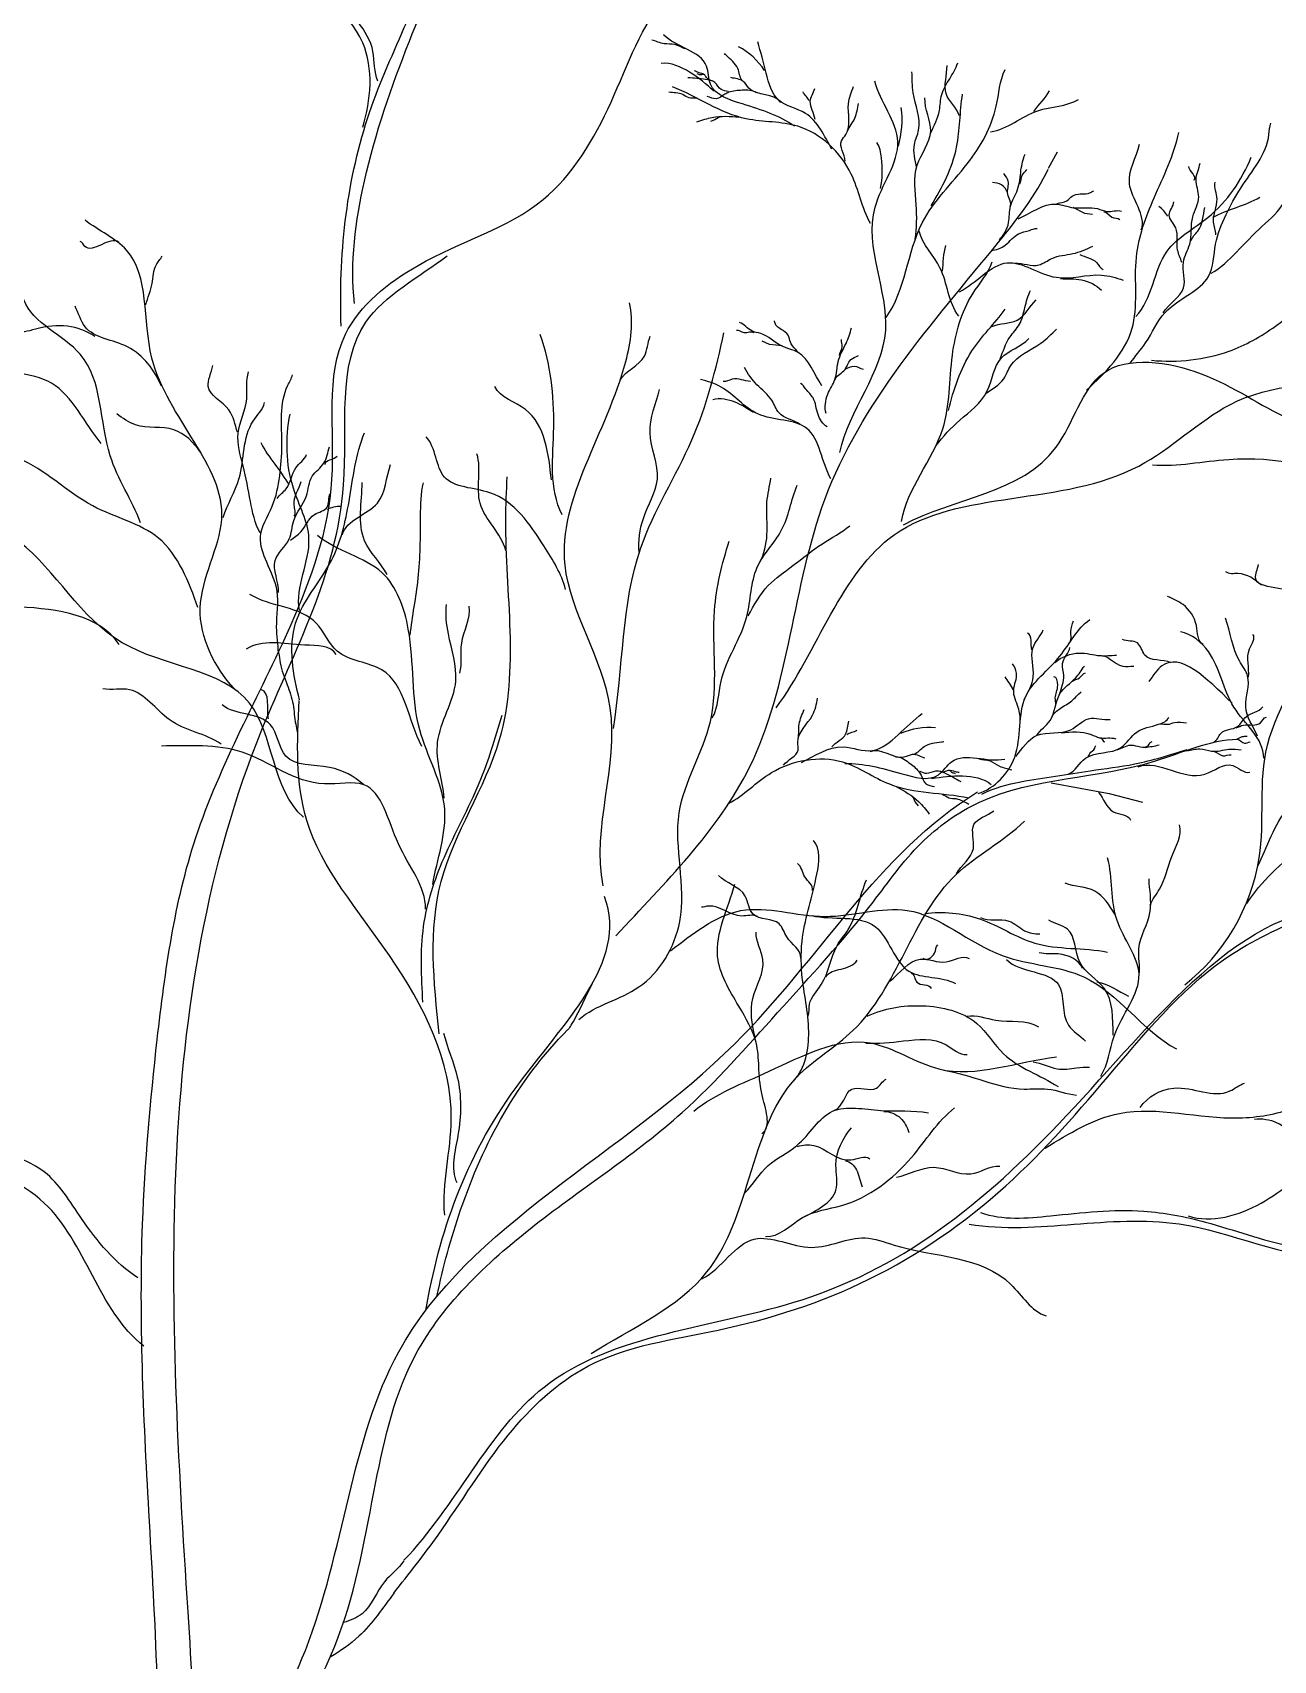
# Model space of a CAD drawing. Header units: millimetres. Extents: x 61831 to 121408, y 302 to 24841.
# Drawn here: x 85851 to 86799, y 18189 to 19433 of the extents above; entities that cross this region are included whole.
import ezdxf

# ---------------------------------------------------------------- set-up
doc = ezdxf.new("R2010")
doc.units = ezdxf.units.MM

# ---------------------------------------------------------------- blocks, each defined once
blk = doc.blocks.new('A$C402D241F')
at = {"color": 72}
for points in [[(2234.4, 5377), (2230.6, 5374.7), (2227.3, 5373.5)], [(2485.4, 5337.7), (2492.4, 5350.3)], [(2504.1, 5308), (2513.1, 5303.5), (2519.1, 5302.7)], [(2282.1, 5202), (2272.2, 5203), (2266.8, 5205.7)], [(2487.6, 4868.2), (2531.9, 4859.9), (2557.4, 4853.4)], [(2381.8, 4857.4), (2383.6, 4853.4), (2385.8, 4850.6)]]:
    blk.add_lwpolyline(points, dxfattribs=at)
for centre, radius, start, end in [((2224.1, 5383.6), 53, 32.8723, 62.475), ((2299.7, 5374.5), 73.9, 344.3202, 7.4862), ((2394, 4857.3), 53, 84.2853, 113.8881)]:
    blk.add_arc(centre, radius, start, end, dxfattribs=at)
for points, start_tangent, end_tangent in [([(1944.9, 5217), (1965.2, 5375.9), (2019.3, 5514.5), (2049.7, 5774.8), (2110.6, 5899.9)], (-0.030885, 0.999523), (0.542086, 0.840323)), ([(1961.5, 5369.1), (1961.5, 5433.6), (1914.8, 5500.2), (1912.6, 5575.7), (1877, 5693.5), (1868.1, 5755.7)], (0.293486, 0.955963), (-0.961545, -0.274648)), ([(1955.1, 5234.5), (1962.8, 5328), (1997.1, 5434.8), (2029.6, 5524.5), (2041, 5682.8), (2050.5, 5770.6)], (-0.106884, 0.994271), (0.322678, 0.946509)), ([(1973.1, 5404.4), (1969.3, 5426.9), (1958, 5449.5), (1936.8, 5473.3), (1916.6, 5502.2), (1915.4, 5544.8), (1915.4, 5582.4), (1894.1, 5632.6)], (-0.423025, 0.906118), (-0.307228, 0.951636)), ([(1456.2, 5404.6), (1517.9, 5423.4), (1597.8, 5425.5), (1702.3, 5485.8), (1754.3, 5514.7)], (0.929455, 0.368937), (0.864049, 0.503408)), ([(2291.7, 5369.8), (2251.7, 5386.9), (2227.2, 5402), (2224.2, 5415.7), (2191.4, 5439.7)], (-0.823516, 0.567293), (-0.694176, 0.719805)), ([(2207.9, 5429), (2199.9, 5432.3), (2191.8, 5432.9), (2182.4, 5435.7)], (-0.933041, 0.359769), (-0.973544, 0.228501)), ([(2251.4, 5404.9), (2248.1, 5413.9), (2239.1, 5424.1), (2237.8, 5425.4)], (-0.630926, 0.775843), (-0.712741, 0.701427)), ([(2320, 5352.4), (2299.8, 5379.7), (2279.6, 5389.6), (2269.7, 5410.5), (2263.3, 5434.4)], (-0.50983, 0.860275), (-0.293742, 0.955885)), ([(2230.1, 5396.6), (2211.3, 5411.2), (2189.4, 5417.8)], (-0.7632, 0.646162), (-0.993338, -0.115234)), ([(2228.6, 5404.5), (2224.6, 5406.5), (2222.8, 5409), (2218, 5410.9), (2215.1, 5412.3)], (-0.932314, 0.361651), (-0.854679, 0.519157)), ([(2361.5, 5223.6), (2389.1, 5296.1), (2423.4, 5341.1), (2445.6, 5385.2), (2452.4, 5413.1)], (0.574587, 0.818443), (0.447309, 0.89438)), ([(2395.7, 5364.7), (2402.1, 5381.8), (2403.9, 5394), (2410, 5406.1), (2416.2, 5418.2)], (0.377116, 0.926166), (0.340299, 0.940317)), ([(2417.5, 5377.9), (2407.3, 5394.8), (2408, 5416.2)], (-0.308267, 0.9513), (-0.032095, 0.999485)), ([(2349.4, 5295.6), (2334.8, 5333.3), (2294, 5369.8), (2254.6, 5375.5), (2198.2, 5400)], (-0.49119, 0.871053), (-0.928611, 0.371054)), ([(2240.6, 5396.3), (2235.4, 5397.9), (2230.6, 5403.2), (2223.5, 5405.6), (2210, 5406.9)], (-0.941788, 0.336206), (-0.996775, 0.080247)), ([(2221.7, 5409.4), (2219.4, 5409.1), (2217.1, 5409.8)], (-0.999025, 0.044143), (-0.98779, 0.155792)), ([(2280.6, 5388.1), (2256.6, 5399), (2252.3, 5404.1), (2242.8, 5407)], (-0.531589, 0.847003), (-0.969282, 0.245952)), ([(2330.2, 5343.1), (2327.3, 5358.8), (2330.7, 5363.6), (2332.6, 5387.1), (2336.6, 5400.2)], (-0.066919, 0.997758), (0.391371, 0.920233)), ([(2326, 5120.6), (2361.1, 5213.8), (2353, 5307.9), (2370.4, 5358.2), (2352.8, 5404.4)], (0.214936, 0.976628), (-0.245301, 0.969447)), ([(2384.7, 5338.3), (2383, 5355.9), (2386.3, 5366.9), (2382.1, 5395.4), (2381.2, 5411.5)], (-0.167134, 0.985934), (-0.021195, 0.999775)), ([(2216.6, 5391), (2210.9, 5391.5), (2206, 5394), (2195.5, 5395.9)], (-0.948663, 0.316288), (-0.984733, 0.174072)), ([(2262.3, 5395.3), (2251.5, 5397.3), (2241.3, 5395.8), (2238.2, 5394.3), (2231.5, 5390.9), (2224.8, 5392.6)], (-0.785807, 0.618472), (-0.933823, 0.357737)), ([(2302.5, 5389.2), (2298, 5396.2)], (-0.156047, 0.98775), (-0.286747, 0.958006)), ([(2307.1, 5375), (2303.5, 5388.9), (2306.9, 5398.6)], (-0.087043, 0.996205), (0.263141, 0.964757)), ([(2332, 5366.3), (2337.5, 5376), (2340.4, 5387.3)], (0.418023, 0.908436), (0.21125, 0.977432)), ([(2383.6, 5283.5), (2384.4, 5309.8), (2385.2, 5340), (2395.5, 5366.1), (2391.1, 5391.5)], (0.155291, 0.987869), (0.06287, 0.998022)), ([(2395.9, 5309), (2415.3, 5353.9), (2419.9, 5394.4)], (0.509933, 0.860214), (0.168948, 0.985625)), ([(2441.2, 5365.7), (2477.4, 5381.7), (2508.4, 5390.4)], (0.991104, 0.133092), (0.852169, 0.523267)), ([(2474.2, 5381.2), (2486.4, 5397)], (0.614107, 0.789223), (0.500014, 0.866017)), ([(2514.6, 5168.2), (2549.3, 5214.9), (2552.7, 5269.8), (2566.2, 5315.1), (2585.1, 5365.2)], (0.744556, 0.66756), (0.203895, 0.978993)), ([(2547.9, 5188.8), (2559.7, 5204.3), (2574.6, 5227.5), (2593.3, 5241.6), (2607.8, 5255), (2613.2, 5279.7), (2621.2, 5302.3), (2632.5, 5322.6), (2654, 5363.5), (2655.3, 5372.3)], (0.596515, 0.802602), (0.28602, 0.958224)), ([(2357.1, 5322.4), (2357.8, 5345.7), (2354.3, 5357.5)], (0.222503, 0.974932), (-0.577871, 0.816128)), ([(2556.4, 5290.7), (2547.4, 5325.9), (2555.1, 5356.1)], (0.342716, 0.939439), (0.22206, 0.975033)), ([(2609.9, 5257.7), (2629.1, 5273.6), (2648.8, 5293.4), (2665.6, 5312.1), (2674.5, 5337.7), (2684.6, 5355.7)], (0.889331, 0.457265), (0.214411, 0.976744)), ([(2155, 4751.2), (2256.9, 4879.6), (2314.6, 5084.6), (2447.4, 5281.3), (2485.2, 5337.1)], (0.677737, 0.735305), (0.418488, 0.908222)), ([(2447.8, 5283.2), (2455, 5296.2), (2456.5, 5308.7), (2461.9, 5321.4), (2464.5, 5336.3), (2467.6, 5348.6)], (0.747556, 0.664199), (0.3646, 0.931164)), ([(2552.2, 5224.5), (2576.2, 5274.4), (2607.3, 5300.2), (2640.5, 5346.2)], (0.698543, 0.715568), (0.386239, 0.922399)), ([(2573.2, 5227.2), (2588.7, 5246.3), (2588.7, 5266), (2593.4, 5279.7), (2595.8, 5300.7), (2600.3, 5315.8), (2598.3, 5328.9), (2601.4, 5341.7)], (0.478311, 0.878191), (0.203753, 0.979022)), ([(2596.9, 5328.7), (2592.7, 5339.1)], (0.592972, 0.805223), (-0.107825, 0.99417)), ([(2454.2, 5319.1), (2449.7, 5325), (2442.7, 5326.9)], (-0.395877, 0.918303), (-0.984534, 0.175191)), ([(2456.1, 5308.3), (2454.4, 5318), (2454.7, 5327.9), (2451.5, 5333.7)], (0.550266, 0.83499), (-0.512078, 0.858939)), ([(2463.5, 5325.8), (2465.5, 5332.5), (2469, 5336.9)], (0.563797, 0.825913), (0.40965, 0.912243)), ([(2613.4, 5286.9), (2611.6, 5296.6), (2614.3, 5314.2), (2612.8, 5327.1)], (-0.010761, 0.999942), (0.181171, 0.983452)), ([(2492, 5310.8), (2499.4, 5312.9), (2503.7, 5316.5), (2509.7, 5318.2), (2517.7, 5319.1), (2520.1, 5320.6)], (0.954396, 0.298544), (0.974691, 0.223558)), ([(2587.3, 5265.8), (2584.2, 5275.2), (2582.7, 5292.1), (2577.8, 5302.1), (2581.4, 5312.2)], (-0.248165, 0.968718), (0.107308, 0.994226)), ([(2611.2, 5300.3), (2647, 5315.6)], (0.876865, 0.480736), (0.863931, 0.50361)), ([(2462.3, 5299.2), (2491.4, 5310.4), (2504.7, 5307.6), (2523, 5306.9), (2530, 5304.8), (2541.3, 5305)], (0.93027, 0.366875), (0.962071, -0.272799)), ([(2527.7, 5304.5), (2534, 5300.4), (2540, 5298.6)], (0.995433, 0.095459), (0.738355, -0.674412)), ([(2576.8, 5301.1), (2569.8, 5308.4)], (-0.568397, 0.822755), (-0.852595, 0.522572)), ([(2594.9, 5282.5), (2599.7, 5289.7), (2605.1, 5307.8)], (0.049096, 0.998794), (0.272011, 0.962294)), ([(1863.1, 4940.1), (1837.3, 5001.5), (1853.7, 5069.4), (1800.4, 5192.7), (1780.9, 5275.2), (1749.3, 5298)], (-0.665933, 0.746011), (-0.79518, 0.606374)), ([(2416.9, 5224.8), (2402.6, 5261.7), (2386.7, 5289.7)], (-0.608496, 0.793557), (-0.23476, 0.972053)), ([(2441.6, 5275.1), (2452.5, 5279.1), (2462.7, 5287.7), (2471, 5290.3), (2476.8, 5291.6)], (0.999873, -0.01596), (0.987676, -0.156511)), ([(1791.6, 5066.9), (1768.5, 5117.9), (1745.6, 5195.6), (1702.5, 5237.3), (1692.5, 5274.8)], (-0.349014, 0.937118), (-0.656479, 0.754345)), ([(1775.2, 5281.1), (1749.1, 5278), (1745.5, 5281.8)], (-0.775897, 0.630859), (-0.950988, 0.309228)), ([(2404.4, 5259.1), (2407, 5278.8)], (0.121588, 0.992581), (0.256626, 0.966511)), ([(2459.9, 5265.2), (2478.2, 5263.9), (2488.1, 5268.9), (2504.1, 5272.5), (2519.4, 5278.2)], (0.999261, 0.038428), (0.900104, 0.435675)), ([(1795.8, 5233.4), (1800.6, 5249.7), (1803.5, 5263.8), (1808.2, 5270.6)], (0.210658, 0.97756), (0.479022, 0.877803)), ([(2373.2, 5067.9), (2404.7, 5138.7), (2412.1, 5194.8), (2427.6, 5241.7), (2442.4, 5266.3)], (0.170212, 0.985408), (0.313987, 0.949427)), ([(2417.5, 5243.3), (2453.9, 5265.5), (2491.3, 5254.4), (2526, 5256.1), (2542.5, 5252.3)], (0.89033, 0.455315), (0.94921, -0.314642)), ([(2509.5, 5271.9), (2522.2, 5265.7), (2527.2, 5260.5)], (0.877396, -0.479767), (0.940954, -0.338535)), ([(2564.3, 5191), (2623.5, 5198), (2659.1, 5217.2), (2735.5, 5255.4), (2768.6, 5244.3), (2837.5, 5266.5)], (0.995219, -0.097666), (0.993743, 0.111693)), ([(2494.7, 5253.4), (2510.7, 5252.4), (2526.1, 5244.5)], (0.999344, -0.036227), (0.698331, -0.715775)), ([(2448.5, 5192.1), (2456, 5208.7), (2463.3, 5218.5), (2467.5, 5231.4), (2471.7, 5244.3)], (0.386159, 0.922432), (0.422235, 0.906486)), ([(1761.7, 5127.5), (1723.7, 5173.4), (1668.5, 5188), (1633, 5210.1), (1591.6, 5232)], (-0.646001, 0.763337), (-0.719473, 0.69452)), ([(1807.8, 5171.1), (1781.7, 5201.3), (1749.3, 5216.6), (1741.6, 5232.3)], (-0.411213, 0.911539), (-0.475661, 0.879629)), ([(2145.3, 4789.4), (2150.6, 4925.4), (2116.1, 5034.5), (2162.5, 5190), (2165.3, 5235)], (-0.197201, 0.980363), (-0.222648, 0.974899)), ([(2409, 5152.6), (2427, 5198.2), (2452.3, 5230.1)], (0.245501, 0.969396), (0.575636, 0.817706)), ([(2442.3, 5216.7), (2461.5, 5221.6), (2476.1, 5237.1)], (0.889621, 0.456699), (0.727894, 0.68569)), ([(1756.7, 5209.1), (1711.3, 5214.8), (1696.3, 5214.5)], (-0.814078, 0.580755), (-0.729407, 0.68408)), ([(2260.5, 5211.9), (2253, 5212), (2247, 5213.8)], (-0.780241, 0.625479), (-0.987223, -0.159345)), ([(2312.3, 5171.6), (2294.1, 5197), (2281.4, 5202), (2265.8, 5211.4), (2258.7, 5213.5), (2249.4, 5219.8)], (-0.576965, 0.816769), (-0.954195, 0.299187)), ([(2293.8, 5197.7), (2288.8, 5203.5), (2287.2, 5208.8), (2283.1, 5213.5), (2276.8, 5218.7), (2275.7, 5221.2)], (-0.634598, 0.772842), (-0.692675, 0.72125)), ([(2315.6, 5150.3), (2316.8, 5165.1), (2322.3, 5176.4), (2324.8, 5190), (2330.8, 5203.9), (2334.9, 5215.9)], (-0.261169, 0.965293), (0.205465, 0.978665)), ([(2437.6, 5165.5), (2451.3, 5176.8), (2456.7, 5186.9), (2479.7, 5204.2), (2491.7, 5214.9)], (0.814035, 0.580816), (0.720374, 0.693586)), ([(2113.9, 5072.9), (2107.4, 5140), (2097.1, 5210.6)], (-0.460532, 0.887643), (-0.333644, 0.942699)), ([(2153, 4909.6), (2174, 5047.8), (2213, 5130.2), (2237.5, 5212.1)], (0.166237, 0.986086), (0.210614, 0.977569)), ([(2158.1, 5175.8), (2176.7, 5194.1), (2181.2, 5209.4)], (0.510073, 0.860131), (0.400242, 0.916409)), ([(2325.9, 5194.6), (2327.9, 5201.3), (2327.3, 5206.8)], (-0.018834, 0.999823), (0.157414, 0.987533)), ([(2399.8, 5125.9), (2417.7, 5145.2), (2438.5, 5167.1), (2449.5, 5192.8), (2470.6, 5207.7)], (0.586898, 0.809661), (0.65956, 0.751652)), ([(2277.4, 4925.3), (2367.5, 5057.6), (2554.5, 5110.2), (2624, 5157), (2847.2, 5177.3), (2927.1, 5194.4), (3000.3, 5172.6)], (0.589928, 0.807456), (0.980341, -0.197309)), ([(2322.5, 5175.8), (2329.2, 5183), (2334.4, 5191.5), (2340.2, 5194.6)], (-0.002541, 0.999997), (0.899115, 0.437712)), ([(2374.7, 5065.3), (2491.3, 5124.5), (2527.5, 5181.2), (2602.1, 5180.7), (2669.1, 5146.2), (2763, 5113.3), (2839.5, 5078.4)], (0.880018, 0.47494), (0.974415, -0.224758)), ([(1865.8, 5136), (1859.1, 5153.1), (1843.4, 5170.9), (1846.8, 5187)], (-0.310839, 0.950463), (0.150822, 0.988561)), ([(1883, 5059.2), (1875.7, 5083.1), (1870, 5110.4), (1866.2, 5135.2), (1872.8, 5161.5), (1874.3, 5182.1)], (-0.493177, 0.869929), (0.356064, 0.934462)), ([(1897.1, 4967.5), (1895.7, 4987), (1896, 5014.6), (1888.1, 5036.6), (1883.3, 5055.8), (1892.3, 5079.4), (1898, 5102.7), (1899.7, 5125.9), (1904.2, 5171.9), (1907.9, 5179.9)], (-0.058976, 0.998259), (0.28602, 0.958224)), ([(2319.2, 5100.4), (2300.9, 5138.9), (2263.5, 5150), (2235.4, 5170.5), (2219.6, 5176.4)], (-0.495082, 0.868846), (-0.966374, 0.25714)), ([(2257.8, 5174.7), (2243.9, 5176.5), (2236.8, 5174.9)], (-0.996821, 0.079667), (-0.972565, 0.23263)), ([(2295.7, 5141.9), (2279.6, 5150.9), (2274.1, 5160.4), (2262.7, 5172.3), (2253.1, 5185.4)], (-0.814703, 0.579878), (-0.514022, 0.857777)), ([(2330, 5183.9), (2337, 5186.4), (2343.8, 5184.1)], (0.834467, 0.551058), (0.91948, -0.393137)), ([(2105.6, 5099.7), (2085.8, 5153.3), (2062.4, 5171)], (-0.102876, 0.994694), (-0.442073, 0.896979)), ([(2172.6, 5044.3), (2175.9, 5070.2), (2186.6, 5100.1), (2181.1, 5135.8), (2188.3, 5168.6)], (-0.06633, 0.997798), (0.252264, 0.967659)), ([(2316.4, 5140.1), (2309.4, 5149.5), (2305.6, 5162.2), (2300.1, 5169), (2296, 5173.2)], (-0.845027, 0.534724), (-0.911868, 0.410483)), ([(1854.7, 5070.9), (1867, 5100.8), (1877.8, 5144.6), (1886.5, 5158.8)], (0.320489, 0.947252), (0.199678, 0.979862)), ([(2260.1, 5151.1), (2246.1, 5159), (2228.9, 5160.9)], (-0.855694, 0.517483), (-0.97642, -0.215879)), ([(1837.4, 5120.9), (1817.1, 5137.9), (1787.9, 5141.6), (1773.5, 5150.1)], (-0.569267, 0.822152), (-0.815837, 0.578281)), ([(1913.1, 4999.8), (1920.4, 5054.7), (1908.5, 5093.3), (1905.9, 5149.9)], (-0.192019, 0.981391), (0.18256, 0.983195)), ([(1916.2, 4841.8), (1875, 4928.9), (1777.6, 4975.2), (1699, 5052.3), (1621.7, 5088.9), (1509, 5122.5), (1462.2, 5113.5)], (-0.752982, 0.658041), (-0.999951, -0.009915)), ([(1905.3, 5095.5), (1883.8, 5128)], (-0.469886, 0.882727), (-0.44653, 0.894769)), ([(1913.2, 4931.5), (1910.2, 4990.2), (1937.5, 5037.9), (1951, 5083.2), (1962.7, 5135.6)], (-0.256818, 0.96646), (0.366093, 0.930578)), ([(2116.5, 5015.9), (2099.8, 5049.2), (2058.6, 5089.7), (2023.9, 5101.8), (2009.9, 5132.6)], (-0.245005, 0.969522), (-0.681314, 0.731991)), ([(1835.5, 5002), (1805.4, 5055.1), (1755.1, 5079.7), (1698.7, 5115.7), (1617.1, 5124.7)], (-0.326471, 0.945207), (-0.987038, 0.160486)), ([(1897, 5013.6), (1894.5, 5038), (1905.3, 5054.5), (1908.8, 5068.6), (1918.4, 5087.4), (1922.9, 5102.5), (1931.8, 5112.3), (1936.2, 5124.8)], (0.081321, 0.996688), (0.366227, 0.930526)), ([(1896.1, 5085.5), (1902.9, 5092.7), (1910.4, 5108.9), (1918.6, 5118.9)], (0.557111, 0.830438), (0.387543, 0.921852)), ([(1932.8, 5111.4), (1942, 5117.8)], (-0.054576, 0.99851), (0.635129, 0.772406)), ([(2070.7, 5045.7), (2051.2, 5081.7), (2048.7, 5119.6)], (-0.238527, 0.971136), (-0.301968, 0.953318)), ([(2564.9, 5111.1), (2623.3, 5115.3), (2719.7, 5086.5), (2747.5, 5050.4), (2795.9, 5031.4)], (0.996921, -0.07841), (0.964876, -0.262705)), ([(1945.9, 5057.5), (1972.7, 5081.9), (1982.8, 5111.4)], (0.228303, 0.97359), (0.348729, 0.937224)), ([(2265, 5036.6), (2270.4, 5057.6), (2270.4, 5082.6), (2273.3, 5101)], (0.452364, 0.891833), (0.124102, 0.99227)), ([(1906.3, 5053.6), (1914.1, 5059.8), (1924.6, 5073.1), (1934.2, 5078.7), (1936.7, 5089.2)], (0.738556, 0.674192), (0.455226, 0.890376)), ([(1909.1, 5071.8), (1909.1, 5080.4), (1914.5, 5098.4)], (0.506418, 0.862288), (0.299968, 0.953949)), ([(1980.1, 5027.4), (1962.9, 5053.1), (1961.1, 5097.6)], (-0.475418, 0.87976), (0.009406, 0.999956)), ([(1997.7, 4980.9), (2003.9, 5024.4), (2005.7, 5071.9), (2007.8, 5097.4)], (0.109853, 0.993948), (0.21742, 0.976078)), ([(2228.6, 4917.7), (2235.3, 4945.8), (2255, 4995.1), (2262.9, 5032.8), (2281.3, 5060.8), (2293.4, 5095.6)], (0.490103, 0.871664), (0.371884, 0.928279)), ([(1934.5, 5077.3), (1944.4, 5079.6)], (0.926385, 0.376578), (0.999542, -0.030272)), ([(2256.1, 4995.8), (2271.4, 5018.8), (2290.2, 5034.1), (2312.7, 5050.8), (2333.6, 5064.6)], (0.472808, 0.881166), (0.757326, 0.653038)), ([(2015, 4790.4), (2024.1, 4848.1), (2005, 4908.7), (1996.3, 4985.5), (1976.3, 5028.6), (1927, 5057)], (0.16822, 0.98575), (-0.765265, 0.643716)), ([(2126.6, 4687.3), (2172.5, 4712.1), (2203.7, 4762), (2203.3, 4845.1), (2227.1, 4915), (2230.3, 4999.9), (2241.6, 5052.8)], (0.763613, 0.645675), (0.31303, 0.949743)), ([(1775.4, 4973.9), (1699.4, 5002.4), (1636.1, 5002.1), (1553.9, 5009.4), (1457.5, 5020.9)], (-0.554937, 0.831893), (-0.812545, -0.582898)), ([(2589.7, 4713.8), (2646.6, 4810.7), (2652.9, 4896.9), (2682, 4987), (2675.2, 5036.3)], (0.788078, 0.615576), (0.054456, 0.998516)), ([(2648.2, 5019.2), (2630.3, 5028), (2621.1, 5029.4)], (-0.764716, 0.644368), (-0.720427, 0.693531)), ([(2677.3, 5009.2), (2643.7, 5024.7), (2646, 5034.9)], (-0.514158, 0.857696), (0.184005, 0.982925)), ([(2006.7, 4895.9), (1976.1, 4954.4), (1941.9, 4968.8), (1926.2, 4989.9), (1875.1, 5012.1)], (-0.475675, 0.879621), (-0.849561, 0.52749)), ([(2023.8, 4856.4), (2018.7, 4899.1), (2032.6, 4945.8), (2026.9, 4981.9), (2025.4, 5004.3)], (-0.091742, 0.995783), (0.097726, 0.995213)), ([(2035.7, 4951.8), (2037.1, 4974.7), (2042.9, 5003.2)], (0.264476, 0.964392), (-0.165717, 0.986173)), ([(2603.7, 4973.7), (2598.5, 4988.2), (2588.3, 5004.3), (2576.4, 5010.6)], (-0.860919, 0.508742), (-0.909945, 0.414728)), ([(2431.8, 4859.9), (2459.7, 4887.8), (2468, 4933.8), (2494.2, 4964.9), (2517.2, 4992.8)], (0.952833, 0.303495), (0.830767, 0.556621)), ([(2502.3, 4976.7), (2502.6, 4983.5), (2504.5, 4991.9)], (0.478097, 0.878307), (0.222339, 0.97497)), ([(2645.2, 4903.8), (2636.2, 4926.3), (2637.7, 4949.8), (2631.5, 4961.2), (2620.8, 4993.9)], (-0.407386, 0.913256), (-0.351008, 0.936373)), ([(1941.1, 4966.2), (1917.2, 4973.4), (1872.3, 4970.3)], (-0.486315, 0.873784), (-0.85609, -0.516826)), ([(2467, 4931.9), (2473.9, 4949.2), (2473.5, 4970.9), (2481.5, 4984.9)], (0.464528, 0.885558), (0.400186, 0.916434)), ([(2472.7, 4969.7), (2469.5, 4982.5)], (-0.247521, 0.968883), (-0.9088, 0.417233)), ([(2579.1, 4959.8), (2559, 4965.8), (2553.5, 4975), (2542, 4977.7)], (-0.895027, 0.446012), (-0.88368, 0.468091)), ([(2650, 4887), (2627.2, 4926), (2607.7, 4968.4), (2586.3, 4983.4)], (0.002225, 0.999998), (-0.983911, 0.178657)), ([(2638.3, 4948.9), (2639.2, 4970.6), (2641.7, 4981.5)], (0.146901, 0.989151), (-0.618306, 0.785938)), ([(1897.2, 4967.6), (1898.5, 4959.7), (1903.7, 4943.1), (1908.2, 4928.2), (1910.3, 4912.8), (1911.3, 4906.8)], (0.269698, -0.962945), (-0.018784, -0.999824)), ([(2490.4, 4960), (2509.2, 4967.3), (2524.9, 4965.3), (2537.4, 4965.7)], (0.758332, 0.651869), (0.997743, 0.067145)), ([(2494.2, 4936.3), (2497.2, 4950.1), (2496.2, 4959.2), (2501.9, 4971.6)], (0.279494, 0.960148), (0.16922, 0.985578)), ([(2523.7, 4965.3), (2542.3, 4957.2), (2550.6, 4957.2)], (0.971882, 0.235468), (0.995393, -0.095882)), ([(2463.9, 4914.8), (2462.4, 4925.6), (2458.9, 4939), (2461.1, 4952), (2458, 4959.1)], (0.046008, 0.998941), (-0.526791, 0.849995)), ([(2476.6, 4904.3), (2486.7, 4915.7), (2494.3, 4936.3), (2506.2, 4948.2), (2512.9, 4957.3)], (0.516962, 0.856008), (0.573988, 0.818864)), ([(2503.9, 4945.8), (2509.2, 4948.4), (2513.9, 4952.1)], (0.731374, 0.681977), (1, 0)), ([(2645.3, 4804.2), (2668.5, 4848.9), (2692.1, 4870.7), (2711.3, 4905.3), (2719.2, 4931.7), (2747.7, 4953.9)], (0.458591, 0.888647), (0.846208, 0.532852)), ([(1853.4, 4897.7), (1813.6, 4916.4), (1783.3, 4939.2), (1762.9, 4939.8)], (-0.829021, 0.559218), (-0.98945, 0.144874)), ([(1889.4, 4917.1), (1883.7, 4939.4)], (-0.182738, 0.983162), (-0.970292, 0.241935)), ([(2458.6, 4939), (2455.6, 4944.2), (2452.5, 4949.2)], (-0.270293, 0.962778), (-0.522554, 0.852606)), ([(2491.1, 4927.9), (2490.7, 4933), (2492.6, 4942.8), (2489.6, 4949)], (-0.015959, 0.999873), (-0.985925, -0.167186)), ([(1962.3, 4866.6), (1936, 4879.9), (1902.8, 4888.4), (1890.8, 4912.6), (1854, 4927.7)], (-0.756334, 0.654186), (-0.770824, 0.637048)), ([(2283, 4881.6), (2294.1, 4893.1), (2293.9, 4899), (2305.1, 4919.7), (2309.1, 4932.8)], (0.602883, 0.79783), (0.177082, 0.984196)), ([(2488.2, 4918.7), (2494.4, 4924.9), (2503.3, 4930.8), (2510.6, 4937.7)], (0.507899, 0.861416), (0.794563, 0.607181)), ([(2294.3, 4902), (2295, 4913), (2298.8, 4924.1)], (0.148324, 0.988939), (0.359085, 0.933305)), ([(2296.7, 4883.7), (2328.5, 4895.5), (2350.9, 4892.7), (2370.6, 4904.8), (2389.1, 4921.2)], (0.897967, 0.440062), (0.769642, 0.638476)), ([(2319.9, 4895.6), (2330.5, 4905.2), (2333, 4915.2)], (0.618863, 0.785499), (0.308736, 0.951148)), ([(2460.5, 4888.1), (2476.8, 4904.4), (2502.5, 4908.7), (2516.1, 4917.1), (2532.7, 4916.5)], (0.613772, 0.789483), (0.9956, 0.093708)), ([(2500.6, 4874.6), (2513.8, 4886.9), (2541, 4895.1), (2552.9, 4906.9), (2569.7, 4912.8), (2577.4, 4918.2)], (0.923007, 0.384783), (0.374672, 0.927157)), ([(2570.9, 4913.1), (2576.6, 4912.8), (2581.7, 4914.3), (2590.9, 4914)], (0.983814, 0.179192), (1, 0)), ([(2612, 4899.6), (2617.2, 4905.9), (2630, 4911.1), (2636.5, 4918.6), (2649.2, 4926.1)], (0.965547, 0.260229), (0.599446, 0.800415)), ([(2628.8, 4910.1), (2634.5, 4912.2), (2647.5, 4914), (2652, 4918.2)], (0.946493, 0.322725), (0.994737, 0.102458)), ([(2331.5, 4904.9), (2339.1, 4908.3)], (0.671943, 0.740603), (0.764954, 0.644084)), ([(2495.2, 4906.2), (2518.2, 4905), (2524.5, 4902.6), (2536.9, 4901.7)], (0.993158, 0.116777), (0.938459, -0.345392)), ([(2524.9, 4902.4), (2528.6, 4899.3)], (0.996588, 0.082533), (0.992804, 0.119749)), ([(2009.4, 4771.5), (1988.7, 4821.6), (1962.3, 4866.6), (1932.2, 4867.3), (1869.4, 4891.5), (1807.6, 4896.2)], (0.017393, 0.999849), (-0.999966, -0.008297)), ([(2241, 4852.3), (2273.9, 4875.9), (2328, 4884.1), (2364, 4867.2), (2424.7, 4856.7)], (0.888284, 0.459294), (0.980067, -0.198666)), ([(2329.9, 4882.8), (2372.8, 4875.2), (2401.5, 4874.3), (2411.5, 4884.2), (2452.1, 4886.3)], (0.999734, 0.023072), (0.975154, 0.221527)), ([(2349.2, 4892.1), (2375.3, 4888), (2381.6, 4889.9), (2391.1, 4887.1)], (0.908891, 0.417035), (0.94551, -0.325594)), ([(2382.8, 4890.1), (2390.5, 4895.8), (2403.7, 4899.4), (2405.5, 4899.7)], (0.952969, 0.303067), (0.980608, 0.19598)), ([(2434.6, 4859.5), (2464.5, 4868.9), (2490.9, 4873.1), (2517.3, 4877.3), (2551.4, 4882.5), (2591.4, 4893.6)], (0.890099, 0.455766), (0.951943, 0.306277)), ([(2515.6, 4888), (2517.1, 4890.6), (2520.8, 4894.5), (2521.8, 4896.5)], (0.866787, 0.498678), (0.880658, 0.473752)), ([(2537.9, 4893.3), (2548.3, 4896.9), (2561.9, 4896.9), (2564.7, 4899.6)], (0.966346, 0.257248), (0.996404, 0.084734)), ([(2559.3, 4895.2), (2564.7, 4895.9), (2570.2, 4897.2)], (0.970082, 0.242776), (0.959735, 0.280907)), ([(2591.3, 4892.6), (2601.2, 4894.1), (2610.2, 4892.3), (2623.4, 4893.7), (2632.8, 4893.4)], (0.998319, 0.057957), (0.997205, -0.074717)), ([(2611.5, 4892.2), (2618.7, 4888.8), (2625.1, 4889.5)], (0.997907, -0.06466), (0.98521, -0.171349)), ([(2629.7, 4901.4), (2635.3, 4898.4), (2639.6, 4899.3)], (0.999944, 0.010617), (0.999938, 0.011147)), ([(2368.5, 4888), (2378.6, 4883.7), (2386.3, 4876.9), (2388.1, 4874), (2391.8, 4867.4), (2398.4, 4865.2)], (0.996248, 0.086547), (0.977126, -0.212662)), ([(2387.2, 4876.9), (2392.4, 4875.4), (2399.3, 4877.3), (2406.6, 4875.4), (2418.6, 4869.1)], (0.971987, -0.235036), (0.877675, -0.479257)), ([(2401.7, 4877.3), (2406.1, 4876.7), (2409, 4877.8), (2414.1, 4876.8), (2417.2, 4876.3)], (0.978009, -0.208561), (0.999413, -0.03427)), ([(2410.1, 4877.6), (2411.9, 4876), (2414.3, 4875.3)], (0.859767, -0.510687), (0.911569, -0.411147)), ([(2432.4, 4886.4), (2440.9, 4884.8), (2448.1, 4880.8), (2457.4, 4878)], (0.977587, -0.210534), (0.939509, -0.342525)), ([(2554.1, 4880.4), (2604.9, 4874.7), (2626.3, 4881.3), (2639.4, 4876.3)], (0.936655, 0.350253), (0.964529, 0.263979)), ([(2396.1, 4871.5), (2419.9, 4873.4), (2441.8, 4866.8)], (0.992518, 0.122099), (0.767649, -0.64087)), ([(2404.3, 4859.3), (2409.4, 4856.7), (2414.8, 4856), (2424.7, 4851.9)], (0.966819, -0.255464), (0.919032, -0.394182)), ([(2523.7, 4860.8), (2535.2, 4846), (2548.3, 4839.5)], (0.664456, -0.747328), (0.317625, -0.948216)), ([(2415.2, 4798.5), (2428.1, 4817.8), (2428.5, 4836.3), (2443.7, 4846.6)], (0.462462, 0.886639), (0.799077, 0.601229)), ([(2136, 4432), (2224.5, 4494.3), (2255.1, 4560.5), (2293.2, 4643.2), (2336.1, 4678.8), (2414.8, 4797.9), (2467.3, 4838.7)], (0.848705, 0.528867), (0.723653, 0.690164)), ([(2563.3, 4774.7), (2570.3, 4786.8), (2579.8, 4811.8), (2585.6, 4835.9)], (0.338356, 0.941018), (-0.291318, 0.956626)), ([(2637, 4775.9), (2679.9, 4819.2), (2723, 4838.2), (2753.2, 4832.9), (2822.4, 4814.1), (2855.1, 4785.6)], (0.558907, 0.82923), (0.860383, -0.509648)), ([(2291, 4640.4), (2302.3, 4678.1), (2297.1, 4721.8), (2297.6, 4750.2), (2308.5, 4798.2), (2305.9, 4824.1)], (0.662751, 0.74884), (-0.653656, 0.756792)), ([(2305.1, 4785.8), (2299.4, 4796.2), (2293.8, 4806.5)], (0.251166, 0.967944), (-0.78988, 0.613261)), ([(2525.4, 4644), (2535.7, 4674.6), (2554.7, 4721.9), (2538, 4762.9), (2530.7, 4810.8)], (0.552562, 0.833472), (-0.263643, 0.96462)), ([(2266.4, 4599.9), (2266.4, 4630.6), (2262.1, 4669.6), (2248.8, 4697.5), (2232.7, 4735.3), (2245.8, 4790.7)], (0.806938, 0.590637), (0.256506, 0.966543)), ([(2296.3, 4734.2), (2285.6, 4750.3), (2279.6, 4760.4), (2259.9, 4767.6), (2253.7, 4781.6), (2233.3, 4797.4)], (0.019833, 0.999803), (-0.668638, 0.743588)), ([(2301.9, 4689.9), (2302.9, 4698.9), (2311.9, 4713.9), (2323.9, 4743.6), (2332.4, 4755.9), (2346.5, 4794)], (0.294842, 0.955546), (0.407411, 0.913245)), ([(2536.1, 4767.8), (2520.9, 4785.3), (2498.3, 4791.4)], (-0.51076, 0.859723), (-0.932379, 0.361483)), ([(2554.8, 4721.6), (2554.6, 4741.3), (2563.2, 4769.9), (2562.4, 4794.6)], (0.135667, 0.990754), (-0.032121, 0.999484)), ([(2196.7, 4739.8), (2250.3, 4770.4), (2314.7, 4766), (2377.6, 4770.6), (2450, 4736.2), (2512.9, 4719.6), (2583.4, 4664.7)], (0.795311, 0.606202), (0.883577, -0.468286)), ([(2263.2, 4765.9), (2251.1, 4766.3), (2225.7, 4773.9), (2220.3, 4773)], (-0.871669, 0.490095), (-0.995248, -0.097375)), ([(2304.3, 4766.7), (2353.2, 4758.1), (2378.9, 4724.1), (2414.4, 4714.7)], (0.971987, -0.235035), (0.867134, -0.498074)), ([(2390.9, 4768.3), (2432.8, 4764.2), (2475.1, 4745.6), (2530.5, 4738.7)], (0.992794, 0.119831), (0.979454, -0.201665)), ([(2433.5, 4765.1), (2455.3, 4762.4), (2467.3, 4755.1), (2478.8, 4752.6)], (0.879416, -0.476055), (0.999993, 0.00384)), ([(2261.2, 4674.4), (2259.6, 4703.3), (2267.3, 4733), (2262.1, 4753.9)], (-0.253452, 0.967348), (0.073096, 0.997325)), ([(2534.9, 4675.2), (2528, 4711.2), (2509.5, 4731), (2500, 4756.3), (2485.8, 4763.2)], (-0.008173, 0.999967), (-0.811375, 0.584527)), ([(2389.6, 4734.1), (2398.4, 4737.8), (2401, 4744.2)], (0.712935, -0.70123), (0.812986, 0.582283)), ([(2315.3, 4719.9), (2327, 4725.8), (2339.4, 4732.5)], (0.537478, 0.843277), (0.537098, 0.84352)), ([(2364.3, 4716.5), (2387.5, 4733.4), (2407.4, 4731.3), (2424.9, 4733.8)], (0.783953, 0.62082), (0.850978, -0.525202)), ([(2453.4, 4733), (2493.1, 4713.9), (2500.7, 4682.9), (2513.8, 4670.7)], (0.701265, -0.712901), (0.672034, -0.74052)), ([(2511.5, 4726.3), (2493, 4737.3), (2478.4, 4738.3)], (-0.373432, 0.927658), (-0.958224, 0.28602)), ([(2380.5, 4722.9), (2384.9, 4715.8), (2395.9, 4711)], (0.954759, -0.297381), (0.376848, -0.926275)), ([(2522.5, 4715.9), (2546.7, 4705.1)], (0.988895, -0.148614), (0.903388, -0.428823)), ([(2346.9, 4689.8), (2389.1, 4697.7), (2430.7, 4684.2), (2451.2, 4661), (2492.8, 4636)], (0.903986, 0.427562), (0.838239, -0.545303)), ([(2423.3, 4689.8), (2445.2, 4686.7), (2477.8, 4681.6)], (0.981251, 0.192733), (0.838373, -0.545097)), ([(2023.1, 4676.9), (2033.7, 4643.2), (2034.2, 4598.7), (2033.3, 4562.6)], (0.266261, -0.963901), (0.427985, -0.903786)), ([(2214.4, 4617.2), (2272, 4647.7), (2349.4, 4669.3), (2401.6, 4649.5), (2491.6, 4658.6)], (0.786793, 0.617217), (0.994708, 0.102745)), ([(2345.9, 4669.1), (2374.6, 4670.8), (2407.3, 4667.9), (2423.3, 4660.5)], (0.999458, -0.032907), (0.994399, 0.105688)), ([(2473.8, 4654.8), (2492.1, 4649.6), (2507, 4650.2), (2516.8, 4650.7)], (0.996242, -0.08661), (0.990824, -0.135155)), ([(2592.2, 4537.1), (2648, 4546.9), (2693, 4580.8), (2720.7, 4599), (2779.2, 4617.8), (2853.2, 4655.6), (2947.1, 4652.6)], (0.952312, -0.305128), (0.999932, -0.011637)), ([(2322, 4617.9), (2335.2, 4634), (2354.1, 4634.8), (2361.4, 4641.7)], (0.956374, 0.292146), (0.889827, 0.456298)), ([(2405.5, 4648.5), (2466.9, 4634.1), (2484.7, 4634.1), (2507, 4629.5)], (0.98977, -0.14267), (0.996712, -0.081027)), ([(2555.6, 4620), (2581.2, 4634.8), (2624.2, 4632.6), (2635.3, 4638.5)], (0.574073, 0.818804), (0.965327, 0.261042)), ([(2253.3, 4554.5), (2271.3, 4575.6), (2293.3, 4591), (2320.5, 4617.1), (2357.4, 4617.7), (2393.7, 4615.9)], (0.701827, 0.712347), (0.982139, -0.188159)), ([(2269.2, 4521.5), (2297.5, 4535.8), (2327.6, 4545.1), (2380.7, 4581.7), (2413.8, 4619.7)], (0.994139, -0.108105), (0.786942, 0.617027)), ([(2359.8, 4617), (2372.4, 4611.9), (2378.9, 4600.9)], (0.998848, -0.047995), (0.302675, -0.953094)), ([(2297.5, 4535.8), (2323.1, 4556.7), (2323.1, 4576), (2335, 4604.4)], (0.890823, 0.454351), (0.659822, 0.751422)), ([(2642.9, 4611.1), (2674.6, 4597.7), (2693.9, 4569.5), (2734.4, 4558.7)], (0.991173, 0.132573), (0.992203, -0.124632)), ([(2293.7, 4590.2), (2306.2, 4591), (2334.5, 4580), (2349, 4580.8)], (0.952285, 0.305212), (0.763521, -0.645782)), ([(2330.4, 4579.3), (2338.7, 4572.3), (2343.2, 4559.3)], (0.990751, -0.13569), (0.40652, -0.913642)), ([(2369.4, 4566.8), (2397.9, 4574.3), (2426.1, 4569.3), (2448.4, 4575.2)], (0.984582, 0.174924), (0.99829, -0.058449)), ([(2433.5, 4539.7), (2487.1, 4537.2), (2558.3, 4540.8), (2605.5, 4532.4), (2671.2, 4513.9), (2728.2, 4511.6), (2799.7, 4531), (2870.4, 4537)], (0.941704, -0.336444), (0.996716, -0.080977)), ([(2424.8, 4530.8), (2585.3, 4531), (2704, 4505.6), (2769.8, 4518), (2875, 4534.7), (2971.4, 4522)], (0.987473, -0.157787), (0.915094, -0.40324)), ([(2220.7, 4489.1), (2260.6, 4519.4), (2304.4, 4513.1), (2345.3, 4520.3), (2367.6, 4514.8), (2456.7, 4484.8), (2483.8, 4460.7)], (0.892474, 0.451099), (0.955085, -0.29633))]:
    blk.add_spline(points, degree=3, dxfattribs=dict(at, start_tangent=start_tangent, end_tangent=end_tangent))
at = {"color": 46}
for points, knots in [([(1788.9, 3949.9), (1795.8, 3986.1), (1810.9, 4106.4), (1797.8, 4300.6), (1788.4, 4505.2), (1803.8, 4676.9), (1825.9, 4836.5), (1902, 4968.2), (1948.2, 5095.7), (1927.5, 5207.2), (2011.1, 5275.2), (2102.5, 5299.8), (2154.9, 5387.7), (2181.5, 5470.6), (2233.5, 5500.6), (2256.9, 5506.1)], [0.1620426, 0.1620426, 0.1620426, 0.1620426, 0.2135281, 0.3309947, 0.4331658, 0.4991803, 0.5723292, 0.6554691, 0.709147, 0.761061, 0.796672, 0.846906, 0.8892534, 0.9322249, 0.9658864, 0.9658864, 0.9658864, 0.9658864]), ([(1819.6, 3935.4), (1822.8, 3951.8), (1840.1, 4049.9), (1818.2, 4375.9), (1796.3, 4771), (1962.9, 5063.9), (1936.4, 5218.8), (2004.7, 5254.7), (2026, 5270.9)], [0.1546887, 0.1546887, 0.1546887, 0.1546887, 0.1781724, 0.2945806, 0.6100233, 0.701608, 0.7600718, 0.7974916, 0.7974916, 0.7974916, 0.7974916]), ([(1746, 3478.2), (1724.7, 3540.7), (1720.9, 3665.3), (1643.3, 3832.3), (1629, 4054.5), (1651.9, 4348.9), (1609.2, 4621.8), (1570.9, 4824), (1556.8, 4903.5), (1536.9, 4938.1)], [0, 0, 0, 0, 0.0923019, 0.1699368, 0.2535162, 0.3993373, 0.5834003, 0.6340824, 0.690575, 0.690575, 0.690575, 0.690575]), ([(1827.9, 4013), (1829.2, 4017.7), (1848.9, 4084), (1942.9, 4209), (1960.3, 4492.7), (2252.6, 4626.7), (2355.3, 4814.6), (2431.3, 4861.1)], [0.1369329, 0.1369329, 0.1369329, 0.1369329, 0.1438395, 0.2359644, 0.347368, 0.5096642, 0.6342335, 0.6342335, 0.6342335, 0.6342335]), ([(1789.5, 4489.8), (1772.2, 4501.4), (1748.8, 4529.2), (1717.9, 4581.9), (1655.9, 4588.9), (1621.6, 4613), (1606.8, 4625.9)], [0, 0, 0, 0, 0.0290258, 0.0503363, 0.0812462, 0.1084733, 0.1084733, 0.1084733, 0.1084733]), ([(1794.2, 4437.5), (1759.4, 4465.1), (1744.1, 4546.8), (1658.2, 4579.7), (1622.6, 4604.2), (1608.2, 4615.4)], [0, 0, 0, 0, 0.062152, 0.0969633, 0.1223584, 0.1223584, 0.1223584, 0.1223584]), ([(1992.9, 4273.6), (1989, 4267.5), (1974.3, 4257.5), (1966.6, 4233.4), (1952, 4228.1), (1946.8, 4226.4)], [0, 0, 0, 0, 0.01012219, 0.02407821, 0.03147399, 0.03147399, 0.03147399, 0.03147399]), ([(1985.5, 4249.1), (1977, 4237.7), (1963.5, 4217.7), (1944.5, 4204.6), (1936.6, 4200)], [0, 0, 0, 0, 0.01990872, 0.03273932, 0.03273932, 0.03273932, 0.03273932])]:
    blk.add_open_spline(points, degree=3, knots=knots, dxfattribs=at)
at = {"color": 72}
for points, start_tangent in [([(2249.3, 5376.7), (2228.6, 5376.4), (2216.6, 5372.9)], (-0.978877, 0.204452)), ([(2019.8, 4676.2), (2021.4, 4792.6), (2066.1, 4901.3), (2070.8, 5069.2), (2071.9, 5102)], (-0.198746, 0.980051)), ([(2625.8, 4929), (2572.2, 4957.5), (2562.2, 4945.5)], (-0.765255, 0.643727)), ([(2007.4, 4700.5), (2008, 4758.4), (2023.6, 4810.8), (2050.5, 4867.8), (2067.9, 4919.7)], (0.270906, 0.962606)), ([(2629.4, 4901.4), (2633.5, 4903.4), (2637.3, 4903.8)], (0.994167, 0.107854)), ([(2369.1, 4865.3), (2386.3, 4853.7), (2394.4, 4844.2)], (0.930787, -0.365562)), ([(2482.9, 4588.9), (2539.7, 4615.5), (2631.2, 4612), (2673.1, 4619.3), (2709.1, 4633.7)], (0.996889, -0.078815))]:
    blk.add_spline(points, degree=3, dxfattribs=dict(at, start_tangent=start_tangent))
for points, knots in [([(2024.1, 4537.8), (2022, 4562.2), (2041.4, 4631.7), (1989, 4736.2), (1908.6, 4826.4), (1911.2, 4899.2), (1913, 4931)], [0, 0, 0, 0, 0.0342256, 0.096487, 0.1529365, 0.1960705, 0.1960705, 0.1960705, 0.1960705]), ([(2009.6, 4464.9), (2020.1, 4523.9), (2055.4, 4630.1), (2165.1, 4730.9), (2146.3, 4781.1)], [0.2299125, 0.2299125, 0.2299125, 0.2299125, 0.3148362, 0.3897313, 0.3897313, 0.3897313, 0.3897313]), ([(2018.2, 4475.8), (2022.9, 4498.1), (2042.8, 4571.8), (2080.6, 4643.1), (2121.5, 4682.6), (2137, 4714.7)], [0.22797, 0.22797, 0.22797, 0.22797, 0.2597158, 0.334455, 0.3375308, 0.3375308, 0.3375308, 0.3375308])]:
    blk.add_open_spline(points, degree=3, knots=knots, dxfattribs=at)
at = {"color": 46}
for points, start_tangent, end_tangent in [([(1834, 3971.2), (1882.1, 4085.6), (1940.1, 4208.3), (1970, 4326), (1999.9, 4427.2), (2092.8, 4530), (2205.6, 4616.2), (2278.5, 4692.5), (2351.5, 4777), (2388, 4821.8), (2432.8, 4853.3), (2567.2, 4884.8), (2630.2, 4901.4)], (0.757135, 0.653258), (0.999941, 0.010876)), ([(1992.9, 4274), (2100, 4406.3), (2297.2, 4473.1), (2505.4, 4620.3), (2724.3, 4770.7), (2780.5, 4753.9), (2882.5, 4739.5)], (0.698248, 0.715856), (0.997191, -0.074907))]:
    blk.add_spline(points, degree=3, dxfattribs=dict(at, start_tangent=start_tangent, end_tangent=end_tangent))
at = {"color": 46, "end_tangent": (0.987307, -0.158826)}
blk.add_spline([(1985.2, 4248.9), (2019, 4293.2), (2072.6, 4369.6), (2133.4, 4422.2), (2233, 4449.9), (2348.3, 4488.7), (2452.8, 4560.1), (2535.8, 4649.2), (2625.7, 4737.2), (2688.5, 4768.7)], degree=3, dxfattribs=at)

msp = doc.modelspace()

# ---------------------------------------------------------------- block references
msp.add_blockref('A$C402D241F', (84141.6, 13992))

doc.saveas('drawing.dxf')
